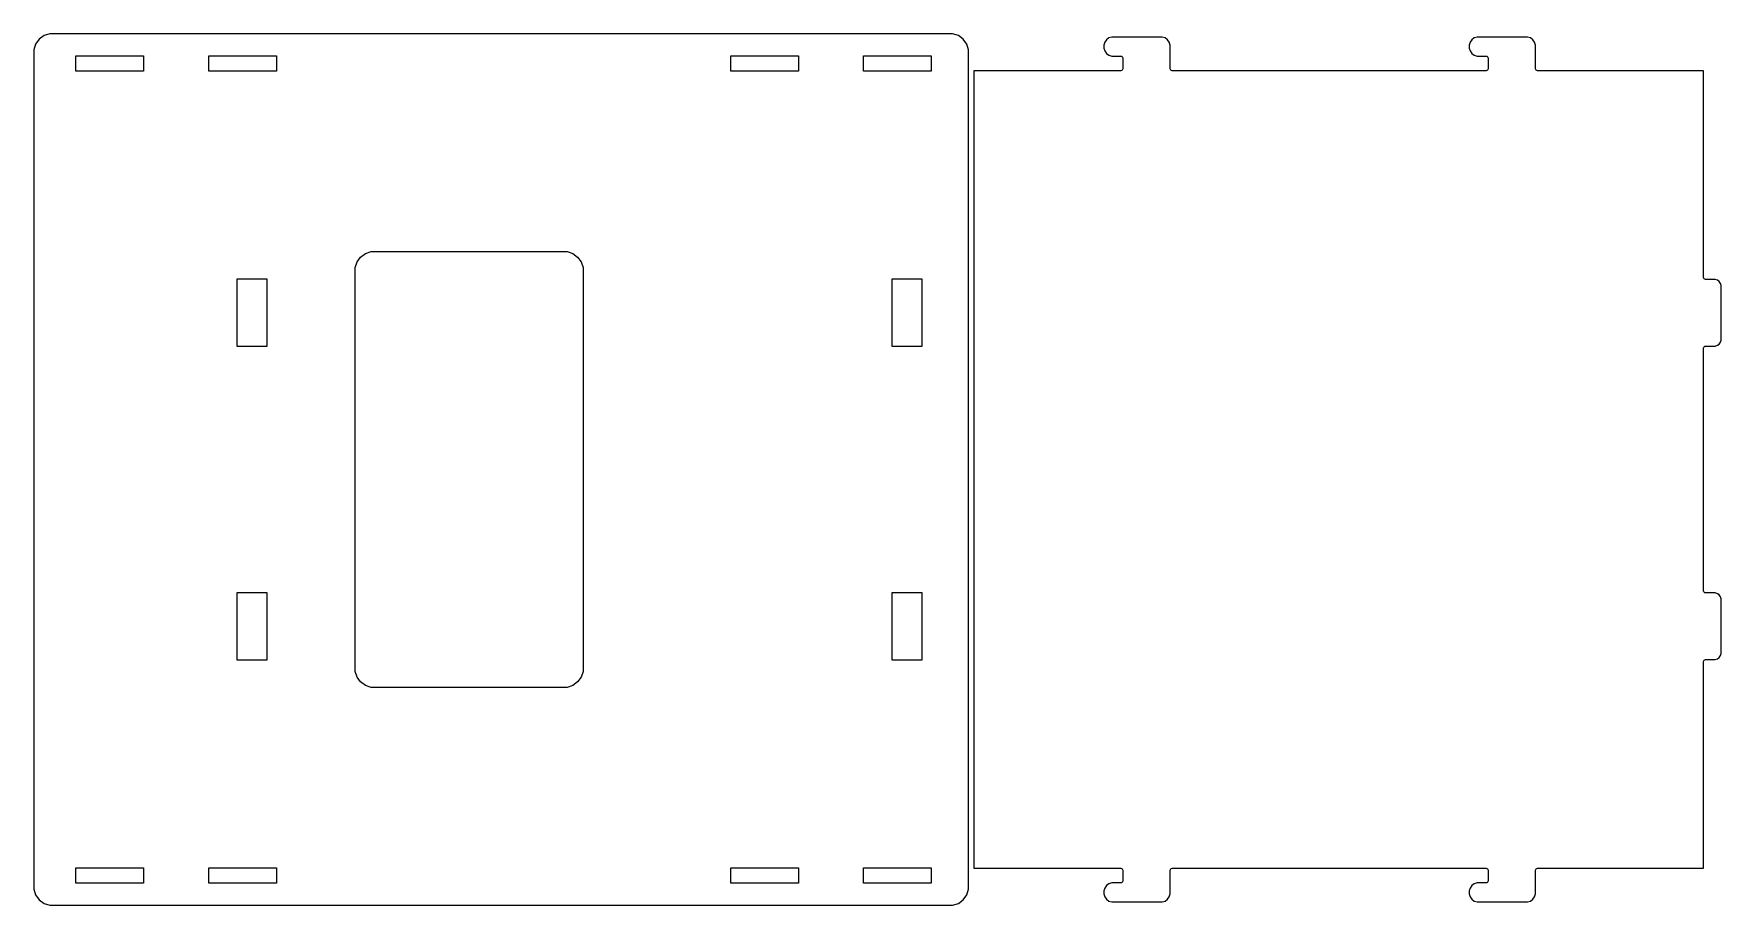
# Model space of a CAD drawing. Header units: metres. Extents: x -47 to 41.9, y -22.9 to 22.9.
import ezdxf

# ---------------------------------------------------------------- set-up
doc = ezdxf.new("R2010")
doc.units = ezdxf.units.M

msp = doc.modelspace()

# ---------------------------------------------------------------- linework, layer by layer
for p, q in [((-46.9021, 22.3971), (-47, 22.0959)), ((-46.7159, 22.6534), (-46.9021, 22.3971)), ((-46.4596, 22.8396), (-46.7159, 22.6534)), ((-46.1584, 22.9375), (-46.4596, 22.8396)), ((1.40837, 22.9375), (-46.1584, 22.9375)), ((1.70964, 22.8396), (1.40837, 22.9375)), ((1.96591, 22.6534), (1.70964, 22.8396)), ((2.1521, 22.3971), (1.96591, 22.6534)), ((2.25, 22.0959), (2.1521, 22.3971)), ((9.41769, 22.4954), (9.36874, 22.3448)), ((9.36874, 22.3448), (9.36874, 22.1864)), ((9.51079, 22.6236), (9.41769, 22.4954)), ((9.63893, 22.7167), (9.51079, 22.6236)), ((9.78957, 22.7656), (9.63893, 22.7167)), ((12.4479, 22.7656), (9.78957, 22.7656)), ((12.5986, 22.7167), (12.4479, 22.7656)), ((12.7267, 22.6236), (12.5986, 22.7167)), ((12.8198, 22.4954), (12.7267, 22.6236)), ((12.8687, 22.3448), (12.8198, 22.4954)), ((12.8687, 21.0896), (12.8687, 22.3448)), ((28.6677, 22.4954), (28.6187, 22.3448)), ((28.6187, 22.3448), (28.6187, 22.1864)), ((28.7608, 22.6236), (28.6677, 22.4954)), ((28.8889, 22.7167), (28.7608, 22.6236)), ((29.0396, 22.7656), (28.8889, 22.7167)), ((31.6979, 22.7656), (29.0396, 22.7656)), ((31.8486, 22.7167), (31.6979, 22.7656)), ((31.9767, 22.6236), (31.8486, 22.7167)), ((32.0698, 22.4954), (31.9767, 22.6236)), ((32.1187, 22.3448), (32.0698, 22.4954)), ((32.1187, 21.0896), (32.1187, 22.3448)), ((-47, 22.0959), (-47, -22.0959)), ((-44.7812, 20.9688), (-44.7812, 21.7812)), ((-44.7812, 21.7812), (-41.2187, 21.7812)), ((-41.2187, 21.7812), (-41.2187, 20.9688)), ((-37.7812, 20.9688), (-37.7812, 21.7812)), ((-37.7812, 21.7812), (-34.2187, 21.7812)), ((-34.2187, 21.7812), (-34.2187, 20.9688)), ((-10.2812, 20.9687), (-10.2812, 21.7812)), ((-10.2812, 21.7812), (-6.71875, 21.7812)), ((-6.71875, 21.7812), (-6.71875, 20.9687)), ((-3.28125, 20.9687), (-3.28125, 21.7812)), ((-3.28125, 21.7812), (0.28125, 21.7812)), ((0.28125, 21.7812), (0.28125, 20.9687)), ((2.24998, -22.0959), (2.25, 22.0959)), ((9.36874, 22.1864), (9.41769, 22.0358)), ((9.41769, 22.0358), (9.51079, 21.9077)), ((9.51079, 21.9077), (9.63893, 21.8146)), ((9.63893, 21.8146), (9.78957, 21.7656)), ((9.78957, 21.7656), (10.2635, 21.7656)), ((10.2635, 21.7656), (10.3012, 21.7534)), ((10.3012, 21.7534), (10.3332, 21.7301)), ((10.3332, 21.7301), (10.3565, 21.6981)), ((10.3565, 21.6981), (10.3687, 21.6604)), ((10.3687, 21.6604), (10.3687, 21.0896)), ((28.6187, 22.1864), (28.6677, 22.0358)), ((28.6677, 22.0358), (28.7608, 21.9077)), ((28.7608, 21.9077), (28.8889, 21.8146)), ((28.8889, 21.8146), (29.0396, 21.7656)), ((29.0396, 21.7656), (29.5135, 21.7656)), ((29.5135, 21.7656), (29.5512, 21.7534)), ((29.5512, 21.7534), (29.5832, 21.7301)), ((29.5832, 21.7301), (29.6065, 21.6981)), ((29.6065, 21.6981), (29.6187, 21.6604)), ((29.6187, 21.6604), (29.6187, 21.0896)), ((-41.2187, 20.9688), (-44.7812, 20.9688)), ((-34.2187, 20.9688), (-37.7812, 20.9688)), ((-6.71875, 20.9687), (-10.2812, 20.9687)), ((0.28125, 20.9687), (-3.28125, 20.9687)), ((10.2635, 20.9844), (2.52499, 20.9844)), ((2.52499, 20.9844), (2.52499, -20.9844)), ((10.3012, 20.9966), (10.2635, 20.9844)), ((10.3332, 21.0199), (10.3012, 20.9966)), ((10.3565, 21.0519), (10.3332, 21.0199)), ((10.3687, 21.0896), (10.3565, 21.0519)), ((12.881, 21.0519), (12.8687, 21.0896)), ((12.9043, 21.0199), (12.881, 21.0519)), ((12.9363, 20.9966), (12.9043, 21.0199)), ((12.9739, 20.9844), (12.9363, 20.9966)), ((29.5135, 20.9844), (12.9739, 20.9844)), ((29.5512, 20.9966), (29.5135, 20.9844)), ((29.5832, 21.0199), (29.5512, 20.9966)), ((29.6065, 21.0519), (29.5832, 21.0199)), ((29.6187, 21.0896), (29.6065, 21.0519)), ((32.131, 21.0519), (32.1187, 21.0896)), ((32.1543, 21.0199), (32.131, 21.0519)), ((32.1863, 20.9966), (32.1543, 21.0199)), ((32.2239, 20.9844), (32.1863, 20.9966)), ((40.9625, 20.9844), (32.2239, 20.9844)), ((40.9625, 10.1052), (40.9625, 20.9844)), ((-30.0625, 10.6271), (-29.9646, 10.9284)), ((-29.9646, 10.9284), (-29.7784, 11.1847)), ((-29.7784, 11.1847), (-29.5221, 11.3708)), ((-29.5221, 11.3708), (-29.2209, 11.4688)), ((-29.2209, 11.4688), (-18.9041, 11.4688)), ((-18.9041, 11.4688), (-18.6029, 11.3708)), ((-18.6029, 11.3708), (-18.3466, 11.1846)), ((-18.3466, 11.1846), (-18.1604, 10.9284)), ((-18.1604, 10.9284), (-18.0625, 10.6271)), ((-36.2812, 6.46875), (-36.2812, 10.0312)), ((-36.2812, 10.0312), (-34.7187, 10.0312)), ((-34.7187, 10.0312), (-34.7187, 6.46875)), ((-30.0625, -10.6271), (-30.0625, 10.6271)), ((-18.0625, 10.6271), (-18.0625, -10.6271)), ((-1.78125, 6.46873), (-1.78125, 10.0312)), ((-1.78125, 10.0312), (-0.21875, 10.0312)), ((-0.21875, 10.0312), (-0.21875, 6.46873)), ((40.9747, 10.0675), (40.9625, 10.1052)), ((40.998, 10.0355), (40.9747, 10.0675)), ((41.03, 10.0122), (40.998, 10.0355)), ((41.0677, 10), (41.03, 10.0122)), ((41.5844, 10), (41.0677, 10)), ((41.6974, 9.96329), (41.5844, 10)), ((41.7935, 9.89346), (41.6974, 9.96329)), ((41.8633, 9.79736), (41.7935, 9.89346)), ((41.9, 9.68439), (41.8633, 9.79736)), ((41.9, 6.81561), (41.9, 9.68439)), ((-34.7187, 6.46875), (-36.2812, 6.46875)), ((-0.21875, 6.46873), (-1.78125, 6.46873)), ((40.9625, 6.39481), (40.9747, 6.43246)), ((40.9625, -6.39481), (40.9625, 6.39481)), ((40.9747, 6.43246), (40.998, 6.46449)), ((40.998, 6.46449), (41.03, 6.48778)), ((41.03, 6.48778), (41.0677, 6.5)), ((41.0677, 6.5), (41.5844, 6.5)), ((41.5844, 6.5), (41.6974, 6.53671)), ((41.6974, 6.53671), (41.7935, 6.60654)), ((41.7935, 6.60654), (41.8633, 6.70264)), ((41.8633, 6.70264), (41.9, 6.81561)), ((-36.2812, -10.0312), (-36.2812, -6.46873)), ((-36.2812, -6.46873), (-34.7188, -6.46873)), ((-34.7188, -6.46873), (-34.7188, -10.0312)), ((-1.78127, -10.0312), (-1.78125, -6.46875)), ((-1.78125, -6.46875), (-0.21875, -6.46875)), ((-0.21875, -6.46875), (-0.21876, -10.0312)), ((40.9747, -6.43246), (40.9625, -6.39481)), ((40.998, -6.46449), (40.9747, -6.43246)), ((41.03, -6.48778), (40.998, -6.46449)), ((41.0677, -6.5), (41.03, -6.48778)), ((41.5844, -6.5), (41.0677, -6.5)), ((41.6974, -6.53671), (41.5844, -6.5)), ((41.7935, -6.60654), (41.6974, -6.53671)), ((41.8633, -6.70264), (41.7935, -6.60654)), ((41.9, -6.81561), (41.8633, -6.70264)), ((41.9, -9.68439), (41.9, -6.81561)), ((41.8633, -9.79736), (41.9, -9.68439)), ((-34.7188, -10.0312), (-36.2812, -10.0312)), ((-29.9646, -10.9284), (-30.0625, -10.6271)), ((-18.0625, -10.6271), (-18.1604, -10.9284)), ((-0.21876, -10.0312), (-1.78127, -10.0312)), ((40.9625, -10.1052), (40.9747, -10.0675)), ((40.9625, -20.9844), (40.9625, -10.1052)), ((40.9747, -10.0675), (40.998, -10.0355)), ((40.998, -10.0355), (41.03, -10.0122)), ((41.03, -10.0122), (41.0677, -10)), ((41.0677, -10), (41.5844, -10)), ((41.5844, -10), (41.6974, -9.96329)), ((41.6974, -9.96329), (41.7935, -9.89346)), ((41.7935, -9.89346), (41.8633, -9.79736)), ((-29.7784, -11.1846), (-29.9646, -10.9284)), ((-29.5221, -11.3708), (-29.7784, -11.1846)), ((-29.2209, -11.4687), (-29.5221, -11.3708)), ((-18.9041, -11.4688), (-29.2209, -11.4687)), ((-18.6029, -11.3708), (-18.9041, -11.4688)), ((-18.3466, -11.1847), (-18.6029, -11.3708)), ((-18.1604, -10.9284), (-18.3466, -11.1847)), ((-44.7812, -21.7812), (-44.7812, -20.9687)), ((-44.7812, -20.9687), (-41.2188, -20.9687)), ((-41.2188, -20.9687), (-41.2188, -21.7812)), ((-37.7812, -21.7812), (-37.7812, -20.9687)), ((-37.7812, -20.9687), (-34.2188, -20.9687)), ((-34.2188, -20.9687), (-34.2188, -21.7812)), ((-10.2813, -21.7812), (-10.2813, -20.9688)), ((-10.2813, -20.9688), (-6.71877, -20.9688)), ((-6.71877, -20.9688), (-6.71877, -21.7812)), ((-3.28127, -21.7812), (-3.28127, -20.9688)), ((-3.28127, -20.9688), (0.28124, -20.9688)), ((0.28124, -20.9688), (0.28124, -21.7812)), ((2.52499, -20.9844), (10.2635, -20.9844)), ((10.2635, -20.9844), (10.3012, -20.9966)), ((10.3012, -20.9966), (10.3332, -21.0199)), ((10.3332, -21.0199), (10.3565, -21.0519)), ((10.3565, -21.0519), (10.3687, -21.0896)), ((10.3687, -21.0896), (10.3687, -21.6604)), ((12.8687, -21.0896), (12.881, -21.0519)), ((12.8687, -22.3448), (12.8687, -21.0896)), ((12.881, -21.0519), (12.9043, -21.0199)), ((12.9043, -21.0199), (12.9363, -20.9966)), ((12.9363, -20.9966), (12.9739, -20.9844)), ((12.9739, -20.9844), (29.5135, -20.9844)), ((29.5135, -20.9844), (29.5512, -20.9966)), ((29.5512, -20.9966), (29.5832, -21.0199)), ((29.5832, -21.0199), (29.6065, -21.0519)), ((29.6065, -21.0519), (29.6187, -21.0896)), ((29.6187, -21.0896), (29.6187, -21.6604)), ((32.1187, -21.0896), (32.131, -21.0519)), ((32.1187, -22.3448), (32.1187, -21.0896)), ((32.131, -21.0519), (32.1543, -21.0199)), ((32.1543, -21.0199), (32.1863, -20.9966)), ((32.1863, -20.9966), (32.2239, -20.9844)), ((32.2239, -20.9844), (40.9625, -20.9844)), ((-47, -22.0959), (-46.9021, -22.3971)), ((-41.2188, -21.7812), (-44.7812, -21.7812)), ((-34.2188, -21.7812), (-37.7812, -21.7812)), ((-6.71877, -21.7812), (-10.2813, -21.7812)), ((0.28124, -21.7812), (-3.28127, -21.7812)), ((2.15208, -22.3971), (2.24998, -22.0959)), ((9.41769, -22.0358), (9.36874, -22.1864)), ((9.36874, -22.1864), (9.36874, -22.3448)), ((9.51079, -21.9077), (9.41769, -22.0358)), ((9.63893, -21.8146), (9.51079, -21.9077)), ((9.78957, -21.7656), (9.63893, -21.8146)), ((10.2635, -21.7656), (9.78957, -21.7656)), ((10.3012, -21.7534), (10.2635, -21.7656)), ((10.3332, -21.7301), (10.3012, -21.7534)), ((10.3565, -21.6981), (10.3332, -21.7301)), ((10.3687, -21.6604), (10.3565, -21.6981)), ((28.6677, -22.0358), (28.6187, -22.1864)), ((28.6187, -22.1864), (28.6187, -22.3448)), ((28.7608, -21.9077), (28.6677, -22.0358)), ((28.8889, -21.8146), (28.7608, -21.9077)), ((29.0396, -21.7656), (28.8889, -21.8146)), ((29.5135, -21.7656), (29.0396, -21.7656)), ((29.5512, -21.7534), (29.5135, -21.7656)), ((29.5832, -21.7301), (29.5512, -21.7534)), ((29.6065, -21.6981), (29.5832, -21.7301)), ((29.6187, -21.6604), (29.6065, -21.6981)), ((-46.9021, -22.3971), (-46.7159, -22.6534)), ((-46.7159, -22.6534), (-46.4596, -22.8396)), ((-46.4596, -22.8396), (-46.1584, -22.9375)), ((-46.1584, -22.9375), (1.40836, -22.9375)), ((1.40836, -22.9375), (1.70963, -22.8396)), ((1.70963, -22.8396), (1.9659, -22.6534)), ((1.9659, -22.6534), (2.15208, -22.3971)), ((9.36874, -22.3448), (9.41769, -22.4954)), ((9.41769, -22.4954), (9.51079, -22.6236)), ((9.51079, -22.6236), (9.63893, -22.7167)), ((9.63893, -22.7167), (9.78957, -22.7656)), ((9.78957, -22.7656), (12.4479, -22.7656)), ((12.4479, -22.7656), (12.5986, -22.7167)), ((12.5986, -22.7167), (12.7267, -22.6236)), ((12.7267, -22.6236), (12.8198, -22.4954)), ((12.8198, -22.4954), (12.8687, -22.3448)), ((28.6187, -22.3448), (28.6677, -22.4954)), ((28.6677, -22.4954), (28.7608, -22.6236)), ((28.7608, -22.6236), (28.8889, -22.7167)), ((28.8889, -22.7167), (29.0396, -22.7656)), ((29.0396, -22.7656), (31.6979, -22.7656)), ((31.6979, -22.7656), (31.8486, -22.7167)), ((31.8486, -22.7167), (31.9767, -22.6236)), ((31.9767, -22.6236), (32.0698, -22.4954)), ((32.0698, -22.4954), (32.1187, -22.3448))]:
    msp.add_line(p, q)

doc.saveas('drawing.dxf')
